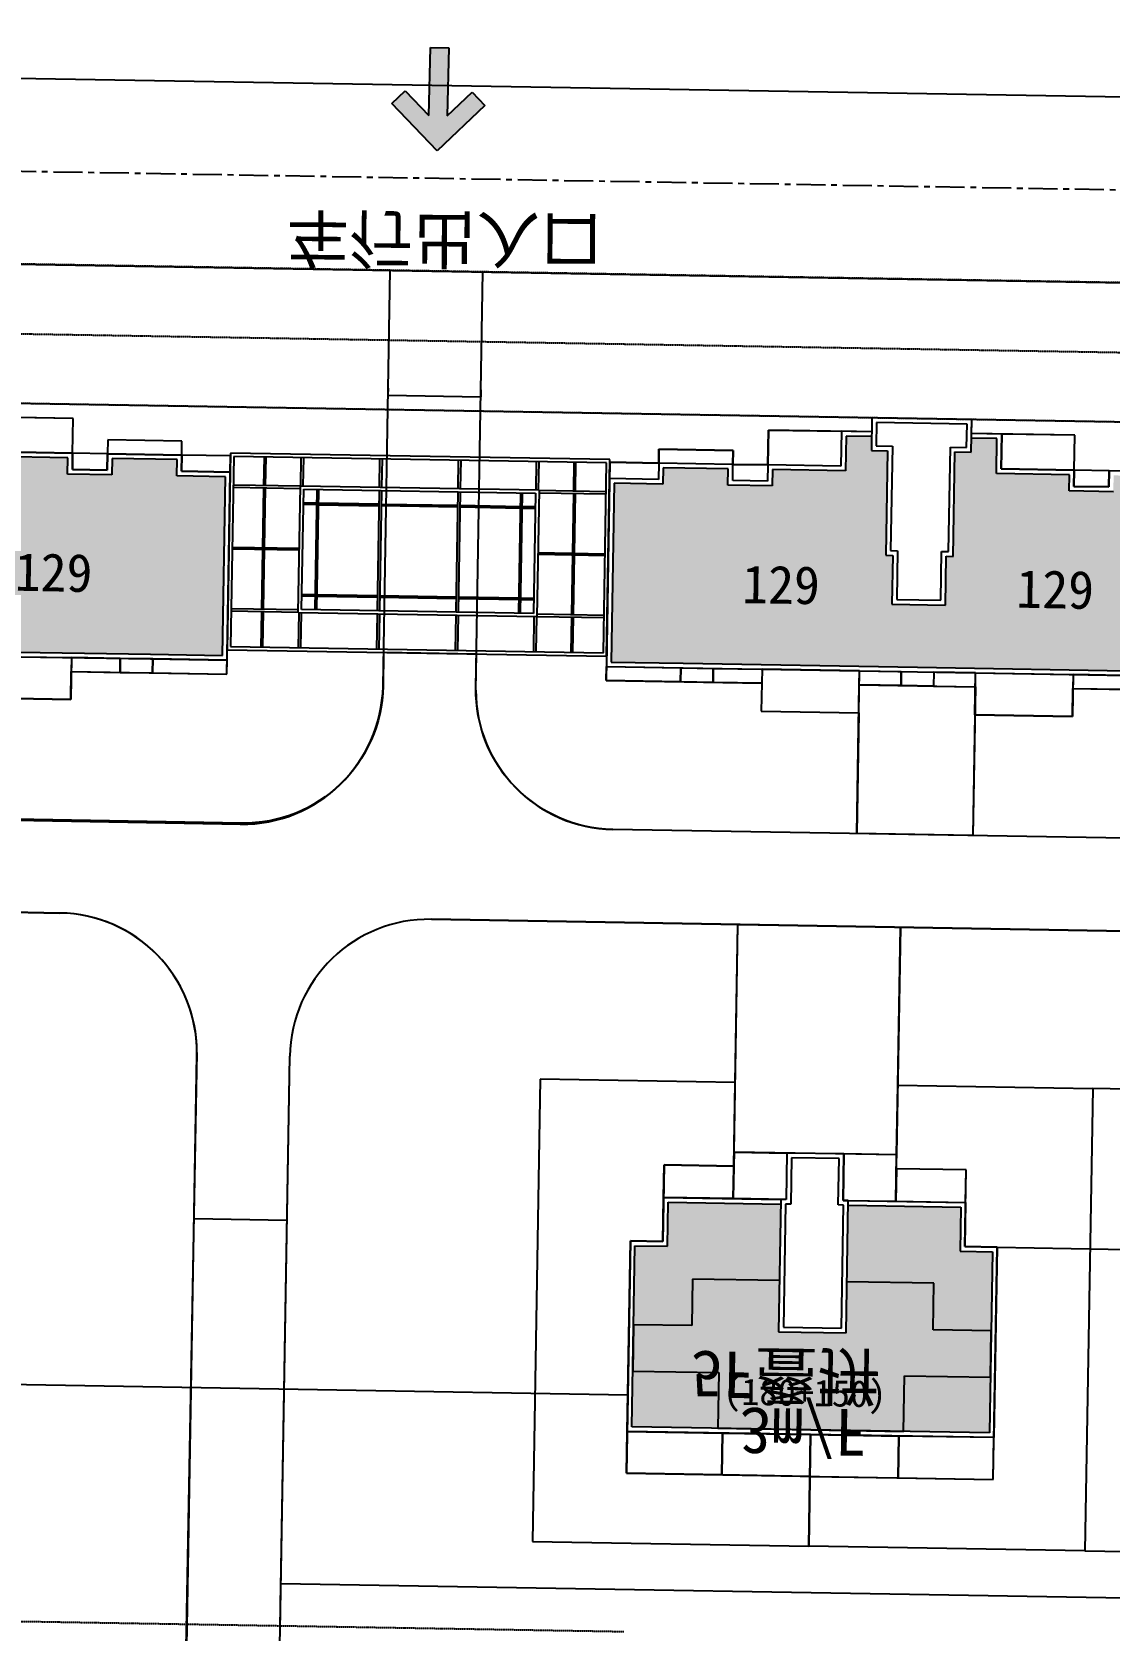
# Model space of a CAD drawing. Header units: millimetres. Extents: x -439850 to 1095597, y 3556331 to 4116172.
# Drawn here: x 638192 to 684581, y 3875891 to 3944681 of the extents above; entities that cross this region are included whole.
import ezdxf
from ezdxf.enums import TextEntityAlignment as Align

# ---------------------------------------------------------------- set-up
doc = ezdxf.new("R2010")
doc.units = ezdxf.units.MM
doc.header["$LTSCALE"] = 1000
doc.header["$MEASUREMENT"] = 0
doc.linetypes.add('CENTER', pattern=[2, 1.25, -0.25, 0.25, -0.25])
doc.linetypes.add('DASHED', pattern=[0.75, 0.5, -0.25])
for name, color, linetype in [('0总图道路侧石线铺装轮廓线 台阶 转折线 剖面图面层', 4, 'Continuous'), ('14中心线', 1, 'CENTER'), ('14道路红线', 7, 'Continuous'), ('18标注', 7, 'Continuous'), ('19图框', 7, 'Continuous'), ('DC调整', 1, 'Continuous'), ('TG_SUNBUILD', 41, 'Continuous'), ('地库线', 7, 'Continuous'), ('建筑外轮廓线', 6, 'Continuous'), ('文字', 7, 'Continuous'), ('红线按路', 200, 'Continuous'), ('道路', 7, 'Continuous'), ('铺装', 6, 'Continuous')]:
    doc.layers.add(name, color=color, linetype=linetype)
doc.styles.add('-黑体', font='simhei.ttf')
doc.styles.add('ST', font='', dxfattribs={"width": 0.75})
doc.styles.add('坐标标注', font='times.ttf', dxfattribs={"width": 0.75})
doc.styles.add('样式 1', font='simhei.ttf')
doc.styles.get('ST').set_extended_font_data('NSimSun')

msp = doc.modelspace()

# ---------------------------------------------------------------- hatches: boundary and pattern name
at = {"ltscale": 0.02, "extrusion": (0, 0, -1)}
h = msp.add_hatch(color=121, dxfattribs=at)
h.dxf.hatch_style = 1
h.paths.add_polyline_path([(-646529, 3925538), (-644429, 3925574), (-644441, 3926273), (-641641, 3926321), (-641629, 3925621), (-639730, 3925653), (-639742, 3926353), (-636592, 3926406), (-636617, 3927906), (-635518, 3927924), (-635507, 3927325), (-634807, 3927336), (-634731, 3922837), (-634431, 3922842), (-634396, 3920742), (-632096, 3920781), (-632132, 3922881), (-631832, 3922886), (-631908, 3927385), (-631208, 3927397), (-631218, 3927997), (-630118, 3928016), (-630093, 3926516), (-626943, 3926569), (-626932, 3925869), (-625032, 3925901), (-625044, 3926601), (-622244, 3926649), (-622232, 3925949), (-620133, 3925984), (-620002, 3918285), (-623102, 3918233), (-633201, 3918062), (-643299, 3917892), (-646399, 3917839)])
h.paths.add_polyline_path([(-636931, 3920236), (-641274, 3920154), (-641320, 3922583), (-636977, 3922665)], flags=24)
h.paths.add_polyline_path([(-625128, 3920427), (-629472, 3920362), (-629509, 3922791), (-625165, 3922856)], flags=24)
h = msp.add_hatch(color=121, dxfattribs=at)
h.dxf.hatch_style = 1
h.paths.add_polyline_path([(-689665, 3924809), (-687566, 3924844), (-687578, 3925544), (-684778, 3925592), (-684766, 3924892), (-682866, 3924924), (-682878, 3925624), (-679729, 3925677), (-679754, 3927177), (-678654, 3927195), (-678644, 3926595), (-677944, 3926607), (-677868, 3922108), (-677568, 3922113), (-677533, 3920013), (-675233, 3920052), (-675268, 3922152), (-674968, 3922157), (-675045, 3926656), (-674345, 3926668), (-674355, 3927268), (-673255, 3927287), (-673230, 3925787), (-670080, 3925840), (-670068, 3925140), (-668168, 3925172), (-668180, 3925872), (-665381, 3925920), (-665369, 3925220), (-663269, 3925255), (-663139, 3917556), (-666239, 3917504), (-676337, 3917333), (-686436, 3917162), (-689535, 3917110)])
h.paths.add_polyline_path([(-680067, 3919507), (-684411, 3919425), (-684457, 3921854), (-680113, 3921936)], flags=24)
h.paths.add_polyline_path([(-668265, 3919698), (-672609, 3919633), (-672645, 3922062), (-668301, 3922127)], flags=24)
h = msp.add_hatch(color=211, dxfattribs=at)
h.dxf.hatch_style = 1
h.paths.add_polyline_path([(-677038, 3890817), (-677004, 3888818), (-679504, 3888776), (-679562, 3892175), (-678162, 3892199), (-678194, 3894098), (-673345, 3894180), (-673289, 3890881)])
h.paths.add_polyline_path([(-670389, 3890930), (-670445, 3894229), (-665596, 3894311), (-665564, 3892412), (-664164, 3892435), (-664106, 3889036), (-666606, 3888994), (-666640, 3890993)])
h.paths.add_polyline_path([(-670389, 3890930), (-666640, 3890993), (-666606, 3888994), (-664106, 3889036), (-664072, 3887036), (-667772, 3886974), (-667731, 3884574), (-675730, 3884439), (-675771, 3886838), (-679470, 3886776), (-679504, 3888776), (-677004, 3888818), (-677038, 3890817), (-673289, 3890881), (-673252, 3888681), (-670352, 3888730)])
h.paths.add_polyline_path([(-675730, 3884439), (-679430, 3884376), (-679470, 3886776), (-675771, 3886838)], flags=17)
h.paths.add_polyline_path([(-667772, 3886974), (-664072, 3887036), (-664032, 3884636), (-667731, 3884574)], flags=17)
h.paths.add_polyline_path([(-667596, 3885126), (-675723, 3884988), (-675759, 3887105), (-667632, 3887242)], flags=25)
at = {"layer": '19图框', "linetype": 'Continuous'}
msp.add_hatch(color=256, dxfattribs=at).paths.add_polyline_path([(657681, 3941515), (657135, 3942087), (656067, 3941065), (656132, 3943993), (655341, 3944010), (655277, 3941083), (654255, 3942150), (653684, 3941603), (655638, 3939561)])

# ---------------------------------------------------------------- linework, layer by layer
for p, q in [((653525, 3929048), (653523, 3929048)), ((653524, 3929049), (653524, 3929047)), ((657523, 3928980), (657525, 3928980)), ((657524, 3928979), (657524, 3928981)), ((645178, 3893603), (645176, 3893603)), ((645177, 3893604), (645177, 3893602)), ((649175, 3893535), (649177, 3893535)), ((649176, 3893534), (649176, 3893536)), ((679766, 3892372), (679764, 3892372)), ((679765, 3892373), (679765, 3892371)), ((663854, 3886017), (663856, 3886017)), ((663855, 3886016), (663855, 3886018))]:
    msp.add_line(p, q)
at = {"color": 76, "ltscale": 0.02, "extrusion": (0, 0, -1)}
for p, q in [((660084, 3899605), (659748, 3879708)), ((668483, 3899463), (660084, 3899605)), ((668422, 3895864), (668483, 3899463)), ((675421, 3895745), (675482, 3899345)), ((675431, 3896345), (675482, 3899345)), ((675482, 3899345), (683881, 3899203)), ((683881, 3899203), (683545, 3879306)), ((683881, 3899203), (683545, 3879306)), ((692280, 3899061), (683881, 3899203)), ((665367, 3892615), (665423, 3895914)), ((665423, 3895914), (668422, 3895864)), ((678421, 3895695), (675421, 3895745)), ((678365, 3892395), (678421, 3895695)), ((663798, 3882640), (663967, 3892639)), ((663967, 3892639), (665367, 3892615)), ((679765, 3892372), (678365, 3892395)), ((679596, 3882373), (679765, 3892372)), ((667928, 3884371), (667898, 3882571)), ((671727, 3884306), (667928, 3884371)), ((671646, 3879507), (671727, 3884306)), ((671646, 3879507), (671727, 3884306)), ((671727, 3884306), (671646, 3879507)), ((671727, 3884306), (675527, 3884242)), ((675527, 3884242), (675496, 3882442)), ((667898, 3882571), (663798, 3882640)), ((675496, 3882442), (679596, 3882373)), ((659748, 3879708), (671646, 3879507)), ((683545, 3879306), (671646, 3879507)), ((683545, 3879306), (695443, 3879105))]:
    msp.add_line(p, q, dxfattribs=at)
for points in [[(653525, 3929048, 0.25, 0.25, 0), (653524, 3929047, 0, 0, 0)], [(657523, 3928980, 0.25, 0.25, 0), (657524, 3928980, 0, 0, 0)], [(645177, 3893603, 0.25, 0.25, 0), (645176, 3893603, 0, 0, 0)], [(649176, 3893535, 0.25, 0.25, 0), (649177, 3893536, 0, 0, 0)], [(679765, 3892372, 0.25, 0.25, 0), (679764, 3892371, 0, 0, 0)], [(663855, 3886016, 0.25, 0.25, 0), (663856, 3886017, 0, 0, 0)]]:
    msp.add_lwpolyline(points, format="xyseb")
at = {"layer": '0总图道路侧石线铺装轮廓线 台阶 转折线 剖面图面层', "extrusion": (0, 0, -1)}
for p, q in [((646746, 3926549), (646603, 3918086)), ((663086, 3926272), (646746, 3926549)), ((646886, 3926403), (646748, 3918226)), ((662941, 3926132), (646886, 3926403)), ((648185, 3925150), (648206, 3926381)), ((648257, 3925149), (648278, 3926380)), ((649773, 3925141), (649794, 3926354)), ((649880, 3925139), (649901, 3926352)), ((653165, 3926297), (653145, 3925084)), ((653273, 3926295), (653252, 3925082)), ((656555, 3926240), (656534, 3925027)), ((656662, 3926238), (656641, 3925025)), ((659906, 3924970), (659926, 3926183)), ((660013, 3924968), (660033, 3926181)), ((661529, 3924925), (661550, 3926156)), ((661600, 3924923), (661621, 3926154)), ((662803, 3917955), (662941, 3926132)), ((662943, 3917810), (663086, 3926272)), ((649755, 3925124), (646865, 3925172)), ((649753, 3925017), (646864, 3925065)), ((648140, 3922471), (648184, 3925043)), ((648212, 3922470), (648255, 3925042)), ((650467, 3924987), (650379, 3919806)), ((650538, 3924986), (650451, 3919805)), ((653143, 3924941), (653055, 3919761)), ((653250, 3924940), (653162, 3919759)), ((656532, 3924884), (656444, 3919704)), ((656639, 3924882), (656551, 3919702)), ((659156, 3919658), (659243, 3924838)), ((659227, 3919657), (659315, 3924837)), ((660029, 3924843), (662919, 3924794)), ((660030, 3924950), (662920, 3924901)), ((661484, 3922245), (661527, 3924818)), ((661555, 3922244), (661599, 3924816)), ((650456, 3924323), (649885, 3924333)), ((650457, 3924394), (649886, 3924404)), ((653131, 3924278), (650527, 3924322)), ((650527, 3924322), (653131, 3924278)), ((653133, 3924349), (650528, 3924393)), ((656521, 3924221), (653238, 3924276)), ((656522, 3924292), (653240, 3924347)), ((659232, 3924175), (656628, 3924219)), ((659233, 3924246), (656629, 3924290)), ((659874, 3924164), (659304, 3924174)), ((659876, 3924235), (659305, 3924245)), ((649709, 3922373), (646819, 3922422)), ((649709, 3922373), (646819, 3922422)), ((649710, 3922444), (646820, 3922493)), ((648095, 3919827), (648139, 3922399)), ((648167, 3919826), (648210, 3922398)), ((659984, 3922199), (662874, 3922150)), ((659984, 3922199), (662874, 3922150)), ((659985, 3922271), (662875, 3922222)), ((661439, 3919602), (661482, 3922174)), ((661510, 3919600), (661554, 3922173)), ((649818, 3920408), (650389, 3920399)), ((649820, 3920480), (650390, 3920470)), ((650461, 3920397), (653065, 3920353)), ((650462, 3920469), (653066, 3920425)), ((653172, 3920352), (656454, 3920296)), ((653173, 3920423), (656456, 3920367)), ((656563, 3920366), (659167, 3920322)), ((659238, 3920320), (659809, 3920311)), ((649664, 3919693), (646774, 3919742)), ((649665, 3919801), (646775, 3919849)), ((648068, 3918204), (648094, 3919720)), ((648139, 3918203), (648165, 3919719)), ((649681, 3919675), (649656, 3918177)), ((649788, 3919674), (649763, 3918175)), ((656561, 3920294), (659166, 3920250)), ((659237, 3920249), (659808, 3920239)), ((659941, 3919627), (662830, 3919578)), ((653053, 3919618), (653027, 3918120)), ((653160, 3919617), (653134, 3918118)), ((656442, 3919561), (656417, 3918063)), ((656549, 3919559), (656524, 3918061)), ((659814, 3919504), (659788, 3918006)), ((659921, 3919502), (659895, 3918004)), ((659939, 3919520), (662829, 3919471)), ((661412, 3917978), (661437, 3919494)), ((661483, 3917977), (661509, 3919493)), ((646603, 3918086), (662943, 3917810)), ((646748, 3918226), (662803, 3917955))]:
    msp.add_line(p, q, dxfattribs=at)
at = {"layer": '0总图道路侧石线铺装轮廓线 台阶 转折线 剖面图面层', "color": 2, "extrusion": (0, 0, -1)}
for p, q in [((649663, 3919676), (649756, 3925141)), ((649756, 3925141), (660031, 3924968)), ((649808, 3919816), (649896, 3924996)), ((649896, 3924996), (659886, 3924828)), ((659886, 3924828), (659798, 3919647)), ((660031, 3924968), (659938, 3919502)), ((659938, 3919502), (649663, 3919676)), ((659798, 3919647), (649808, 3919816))]:
    msp.add_line(p, q, dxfattribs=at)
at = {"layer": '14中心线', "extrusion": (0, 0, -1)}
msp.add_line((501138, 3940997), (866243, 3934826), dxfattribs=at)
at = {"layer": '14道路红线', "extrusion": (0, 0, -1)}
for p, q in [((519909, 3944681), (847291, 3939147)), ((511958, 3936814), (847200, 3931148))]:
    msp.add_line(p, q, dxfattribs=at)
at = {"layer": '18标注', "color": 3, "ltscale": 0.02}
for p, q in [((653529, 3929342), (653524, 3929047)), ((657529, 3929274), (657524, 3928980)), ((653525, 3929048), (657523, 3928980)), ((645177, 3893603), (649176, 3893535)), ((679765, 3892372), (687763, 3892236)), ((663920, 3889846), (663855, 3886016)), ((637120, 3886469), (663855, 3886017))]:
    msp.add_line(p, q, dxfattribs=at)
at = {"layer": '19图框'}
for p, q in [((655289, 3941083), (655354, 3944010)), ((655354, 3944010), (656144, 3943992)), ((656144, 3943992), (656080, 3941065)), ((653696, 3941603), (654268, 3942150)), ((654268, 3942150), (655289, 3941083)), ((656080, 3941065), (657147, 3942086)), ((657147, 3942086), (657694, 3941515)), ((655651, 3939560), (653696, 3941603)), ((657694, 3941515), (655651, 3939560))]:
    msp.add_line(p, q, dxfattribs=at)
at = {"layer": '19图框', "color": 6, "ltscale": 0.3}
msp.add_line((831096, 3925419), (568673, 3929854), dxfattribs=at)
at = {"layer": 'TG_SUNBUILD', "color": 145}
for p, q in [((639970, 3928049), (635521, 3928124)), ((639945, 3926549), (639970, 3928049)), ((674368, 3928068), (674358, 3927468)), ((678668, 3927995), (674368, 3928068)), ((678658, 3927395), (678668, 3927995)), ((669909, 3927543), (669883, 3926043)), ((674358, 3927468), (669909, 3927543)), ((683107, 3927320), (678658, 3927395)), ((683082, 3925820), (683107, 3927320)), ((641445, 3926524), (639945, 3926549)), ((641455, 3927124), (641445, 3926524)), ((644654, 3927070), (641455, 3927124)), ((644644, 3926470), (644654, 3927070)), ((665194, 3926723), (665184, 3926123)), ((668394, 3926669), (665194, 3926723)), ((668384, 3926069), (668394, 3926669)), ((646744, 3926435), (644644, 3926470)), ((646585, 3917036), (646744, 3926435)), ((663084, 3926158), (662926, 3916760)), ((665184, 3926123), (663084, 3926158)), ((669883, 3926043), (668384, 3926069)), ((684581, 3925795), (683082, 3925820)), ((639866, 3915949), (639886, 3917149)), ((639886, 3917149), (646585, 3917036)), ((662926, 3916760), (669625, 3916646)), ((669625, 3916646), (669604, 3915447)), ((673804, 3915376), (673824, 3916575)), ((673824, 3916575), (678823, 3916491)), ((678823, 3916491), (678803, 3915291)), ((683002, 3915220), (683023, 3916420)), ((683023, 3916420), (689722, 3916307)), ((635666, 3916020), (639866, 3915949)), ((669604, 3915447), (673804, 3915376)), ((678803, 3915291), (683002, 3915220)), ((668432, 3896464), (668422, 3895864)), ((675431, 3896345), (668432, 3896464)), ((675421, 3895745), (675431, 3896345)), ((665423, 3895914), (665367, 3892615)), ((668422, 3895864), (665423, 3895914)), ((678421, 3895695), (675421, 3895745)), ((678365, 3892395), (678421, 3895695)), ((663967, 3892639), (663798, 3882640)), ((665367, 3892615), (663967, 3892639)), ((679765, 3892372), (678365, 3892395)), ((679596, 3882373), (679765, 3892372)), ((663798, 3882640), (679596, 3882373))]:
    msp.add_line(p, q, dxfattribs=at)
at = {"layer": '地库线', "color": 5, "linetype": 'DASHED', "ltscale": 0.005}
for p, q in [((659565, 3928318), (568673, 3929854)), ((831096, 3925419), (659565, 3928318)), ((542626, 3877873), (651328, 3876036)), ((651328, 3876036), (651328, 3876036)), ((651328, 3876036), (663683, 3875827))]:
    msp.add_line(p, q, dxfattribs=at)
at = {"layer": '建筑外轮廓线', "color": 8, "extrusion": (0, 0, -1)}
for p, q in [((639970, 3928049), (636821, 3928102)), ((639945, 3926549), (639970, 3928049)), ((669883, 3926043), (669909, 3927543)), ((669909, 3927543), (673058, 3927490)), ((673058, 3927490), (673033, 3925990)), ((673255, 3927287), (673230, 3925787)), ((674355, 3927268), (673255, 3927287)), ((674565, 3927865), (674548, 3926865)), ((678464, 3927799), (674565, 3927865)), ((678447, 3926799), (678464, 3927799)), ((679754, 3927177), (678654, 3927195)), ((679957, 3927373), (679932, 3925874)), ((683107, 3927320), (679957, 3927373)), ((683082, 3925820), (683107, 3927320)), ((636795, 3926603), (639945, 3926549)), ((639945, 3926549), (639933, 3925850)), ((641445, 3926524), (639945, 3926549)), ((641433, 3925824), (641445, 3926524)), ((641455, 3927124), (641445, 3926524)), ((641445, 3926524), (644644, 3926470)), ((644654, 3927070), (641455, 3927124)), ((644644, 3926470), (644654, 3927070)), ((665184, 3926123), (665194, 3926723)), ((665194, 3926723), (668394, 3926669)), ((668394, 3926669), (668384, 3926069)), ((674548, 3926865), (675248, 3926853)), ((675248, 3926853), (675172, 3922354)), ((677671, 3922311), (677748, 3926811)), ((677748, 3926811), (678447, 3926799)), ((679729, 3925677), (679754, 3927177)), ((639742, 3926353), (636592, 3926406)), ((639730, 3925653), (639742, 3926353)), ((639933, 3925850), (641433, 3925824)), ((641641, 3926321), (641629, 3925621)), ((644441, 3926273), (641641, 3926321)), ((644429, 3925574), (644441, 3926273)), ((644644, 3926470), (644632, 3925770)), ((646744, 3926435), (644644, 3926470)), ((646732, 3925735), (646744, 3926435)), ((663073, 3925458), (663084, 3926158)), ((663084, 3926158), (665184, 3926123)), ((665184, 3926123), (665172, 3925423)), ((668384, 3926069), (665184, 3926123)), ((665381, 3925920), (665369, 3925220)), ((668180, 3925872), (665381, 3925920)), ((668168, 3925172), (668180, 3925872)), ((668372, 3925369), (668384, 3926069)), ((668384, 3926069), (669883, 3926043)), ((669883, 3926043), (669872, 3925344)), ((673033, 3925990), (669883, 3926043)), ((670080, 3925840), (670068, 3925140)), ((673230, 3925787), (670080, 3925840)), ((679932, 3925874), (683082, 3925820)), ((683082, 3925820), (683070, 3925120)), ((684581, 3925795), (683082, 3925820)), ((641629, 3925621), (639730, 3925653)), ((646529, 3925538), (644429, 3925574)), ((644632, 3925770), (646732, 3925735)), ((646399, 3917839), (646529, 3925538)), ((665172, 3925423), (663073, 3925458)), ((663269, 3925255), (663139, 3917556)), ((665369, 3925220), (663269, 3925255)), ((670068, 3925140), (668168, 3925172)), ((669872, 3925344), (668372, 3925369)), ((682878, 3925624), (679729, 3925677)), ((682866, 3924924), (682878, 3925624)), ((684569, 3925095), (684581, 3925795)), ((684766, 3924892), (682866, 3924924)), ((683070, 3925120), (684569, 3925095)), ((675172, 3922354), (675472, 3922348)), ((675472, 3922348), (675436, 3920249)), ((677336, 3920217), (677372, 3922316)), ((677372, 3922316), (677671, 3922311)), ((675436, 3920249), (677336, 3920217)), ((633201, 3918062), (643299, 3917892)), ((635697, 3917820), (639896, 3917749)), ((639896, 3917749), (639866, 3915949)), ((639896, 3917749), (639886, 3917149)), ((641996, 3917714), (639896, 3917749)), ((641986, 3917114), (641996, 3917714)), ((641996, 3917714), (641986, 3917114)), ((643396, 3917690), (641996, 3917714)), ((643299, 3917892), (646399, 3917839)), ((643386, 3917090), (643396, 3917690)), ((643396, 3917690), (643386, 3917090)), ((646595, 3917636), (643396, 3917690)), ((646585, 3917036), (646595, 3917636)), ((663139, 3917556), (666239, 3917504)), ((639886, 3917149), (641986, 3917114)), ((641986, 3917114), (643386, 3917090)), ((643386, 3917090), (646585, 3917036)), ((662926, 3916760), (662936, 3917360)), ((662936, 3917360), (666135, 3917306)), ((666125, 3916706), (666135, 3917306)), ((666135, 3917306), (666125, 3916706)), ((666135, 3917306), (667535, 3917282)), ((666239, 3917504), (676337, 3917333)), ((667525, 3916682), (667535, 3917282)), ((667535, 3917282), (667525, 3916682)), ((667535, 3917282), (669635, 3917246)), ((669635, 3917246), (669604, 3915447)), ((669635, 3917246), (669625, 3916646)), ((673834, 3917175), (669635, 3917246)), ((673804, 3915376), (673834, 3917175)), ((673824, 3916575), (673834, 3917175)), ((673834, 3917175), (675634, 3917145)), ((675624, 3916545), (675634, 3917145)), ((675634, 3917145), (675624, 3916545)), ((675634, 3917145), (677034, 3917121)), ((676337, 3917333), (686436, 3917162)), ((677034, 3917121), (677024, 3916521)), ((677034, 3917121), (677024, 3916521)), ((678833, 3917091), (677034, 3917121)), ((678803, 3915291), (678833, 3917091)), ((678823, 3916491), (678833, 3917091)), ((678833, 3917091), (683033, 3917020)), ((683033, 3917020), (683002, 3915220)), ((683033, 3917020), (683023, 3916420)), ((685133, 3916984), (683033, 3917020)), ((666125, 3916706), (662926, 3916760)), ((667525, 3916682), (666125, 3916706)), ((669625, 3916646), (667525, 3916682)), ((675624, 3916545), (673824, 3916575)), ((677024, 3916521), (675624, 3916545)), ((677024, 3916521), (678823, 3916491)), ((683023, 3916420), (685122, 3916385)), ((639866, 3915949), (635666, 3916020)), ((669604, 3915447), (673804, 3915376)), ((683002, 3915220), (678803, 3915291)), ((668399, 3894464), (668432, 3896464)), ((668432, 3896464), (670707, 3896425)), ((670707, 3896425), (670673, 3894426)), ((673157, 3896384), (673123, 3894384)), ((675431, 3896345), (673157, 3896384)), ((675398, 3894346), (675431, 3896345)), ((665399, 3894515), (665423, 3895914)), ((665423, 3895914), (668422, 3895864)), ((668422, 3895864), (668399, 3894464)), ((670904, 3896222), (670870, 3894222)), ((672953, 3896187), (670904, 3896222)), ((672920, 3894188), (672953, 3896187)), ((675421, 3895745), (675398, 3894346)), ((678421, 3895695), (675421, 3895745)), ((678397, 3894295), (678421, 3895695)), ((668399, 3894464), (665399, 3894515)), ((665564, 3892412), (665596, 3894311)), ((665596, 3894311), (670445, 3894229)), ((670673, 3894426), (668399, 3894464)), ((670645, 3894226), (670555, 3888927)), ((670870, 3894222), (670645, 3894226)), ((673145, 3894184), (672920, 3894188)), ((673055, 3888885), (673145, 3894184)), ((673123, 3894384), (675398, 3894346)), ((673345, 3894180), (678194, 3894098)), ((675398, 3894346), (678397, 3894295)), ((678194, 3894098), (678162, 3892199)), ((664032, 3884636), (664164, 3892435)), ((664164, 3892435), (665564, 3892412)), ((678162, 3892199), (679562, 3892175)), ((679562, 3892175), (679430, 3884376)), ((666640, 3890993), (666606, 3888994)), ((670389, 3890930), (666640, 3890993)), ((677038, 3890817), (673289, 3890881)), ((677004, 3888818), (677038, 3890817)), ((664106, 3889036), (664072, 3887036)), ((666606, 3888994), (664106, 3889036)), ((670555, 3888927), (673055, 3888885)), ((679504, 3888776), (677004, 3888818)), ((679470, 3886776), (679504, 3888776)), ((664072, 3887036), (667772, 3886974)), ((667772, 3886974), (667731, 3884574)), ((675730, 3884439), (675771, 3886838)), ((675771, 3886838), (679470, 3886776)), ((671731, 3884506), (664032, 3884636)), ((667731, 3884574), (675730, 3884439)), ((663798, 3882640), (663829, 3884440)), ((663829, 3884440), (667928, 3884371)), ((667898, 3882571), (667928, 3884371)), ((667928, 3884371), (667898, 3882571)), ((667928, 3884371), (671727, 3884306)), ((671727, 3884306), (671697, 3882507)), ((671727, 3884306), (671697, 3882507)), ((675527, 3884242), (671727, 3884306)), ((679430, 3884376), (671731, 3884506)), ((675496, 3882442), (675527, 3884242)), ((675527, 3884242), (675496, 3882442)), ((679626, 3884173), (675527, 3884242)), ((679596, 3882373), (679626, 3884173)), ((667898, 3882571), (663798, 3882640)), ((671697, 3882507), (667898, 3882571)), ((671697, 3882507), (675496, 3882442)), ((675496, 3882442), (679596, 3882373))]:
    msp.add_line(p, q, dxfattribs=at)
at = {"layer": '建筑外轮廓线', "color": 6, "extrusion": (0, 0, -1)}
for p, q in [((674368, 3928068), (674345, 3926668)), ((674368, 3928068), (674358, 3927468)), ((676518, 3928032), (674368, 3928068)), ((678668, 3927995), (674368, 3928068)), ((678668, 3927995), (676518, 3928032)), ((678644, 3926595), (678668, 3927995)), ((678658, 3927395), (678668, 3927995)), ((673058, 3927490), (673033, 3925990)), ((674358, 3927468), (673058, 3927490)), ((679957, 3927373), (678658, 3927395)), ((679932, 3925874), (679957, 3927373)), ((639945, 3926549), (636795, 3926603)), ((639933, 3925850), (639945, 3926549)), ((641445, 3926524), (641433, 3925824)), ((644644, 3926470), (641445, 3926524)), ((674345, 3926668), (675045, 3926656)), ((675045, 3926656), (674968, 3922157)), ((677868, 3922108), (677944, 3926607)), ((677944, 3926607), (678644, 3926595)), ((641433, 3925824), (639933, 3925850)), ((644632, 3925770), (644644, 3926470)), ((665184, 3926123), (665172, 3925423)), ((668384, 3926069), (665184, 3926123)), ((668372, 3925369), (668384, 3926069)), ((669883, 3926043), (669872, 3925344)), ((673033, 3925990), (669883, 3926043)), ((683082, 3925820), (679932, 3925874)), ((683070, 3925120), (683082, 3925820)), ((646732, 3925735), (644632, 3925770)), ((646595, 3917636), (646732, 3925735)), ((663073, 3925458), (662936, 3917360)), ((665172, 3925423), (663073, 3925458)), ((669872, 3925344), (668372, 3925369)), ((684581, 3925795), (684569, 3925095)), ((687781, 3925741), (684581, 3925795)), ((684569, 3925095), (683070, 3925120)), ((674968, 3922157), (675268, 3922152)), ((675268, 3922152), (675233, 3920052)), ((677533, 3920013), (677568, 3922113)), ((677568, 3922113), (677868, 3922108)), ((675233, 3920052), (677533, 3920013)), ((633197, 3917862), (643296, 3917692)), ((643296, 3917692), (646595, 3917636)), ((662936, 3917360), (666235, 3917304)), ((666235, 3917304), (676334, 3917133)), ((676334, 3917133), (686432, 3916962)), ((670707, 3896425), (670673, 3894426)), ((673157, 3896384), (670707, 3896425)), ((673123, 3894384), (673157, 3896384)), ((665367, 3892615), (665399, 3894515)), ((665399, 3894515), (670448, 3894429)), ((670448, 3894429), (670352, 3888730)), ((670673, 3894426), (670448, 3894429)), ((673348, 3894380), (673123, 3894384)), ((673252, 3888681), (673348, 3894380)), ((673348, 3894380), (678397, 3894295)), ((678397, 3894295), (678365, 3892395)), ((663829, 3884440), (663967, 3892639)), ((663967, 3892639), (665367, 3892615)), ((678365, 3892395), (679765, 3892372)), ((679765, 3892372), (679626, 3884173)), ((670352, 3888730), (673252, 3888681)), ((671727, 3884306), (663829, 3884440)), ((679626, 3884173), (671727, 3884306))]:
    msp.add_line(p, q, dxfattribs=at)
at = {"layer": '红线按路', "color": 1, "linetype": 'DASHED', "ltscale": 0.005, "extrusion": (0, 0, -1)}
msp.add_line((847200, 3931148), (548711, 3936193), dxfattribs=at)
at = {"layer": '红线按路', "color": 62, "linetype": 'DASHED', "ltscale": 0.005, "extrusion": (0, 0, -1)}
msp.add_line((546610, 3933228), (841140, 3928250), dxfattribs=at)
at = {"layer": '道路', "color": 145, "ltscale": 0.02, "extrusion": (0, 0, -1)}
for p, q in [((653312, 3916522), (653615, 3934420)), ((657312, 3916455), (657614, 3934352)), ((647212, 3910624), (586826, 3911645)), ((830199, 3907531), (663210, 3910354)), ((639398, 3906756), (586759, 3907646)), ((830071, 3903533), (655396, 3906485)), ((644844, 3873927), (645296, 3900655)), ((648878, 3875891), (649295, 3900588)), ((648912, 3877891), (835379, 3874739))]:
    msp.add_line(p, q, dxfattribs=at)
at = {"layer": '道路', "color": 145, "ltscale": 0.02}
for p, q in [((673804, 3915376), (673716, 3910176)), ((678803, 3915291), (678715, 3910092)), ((668483, 3899463), (668598, 3906262)), ((675482, 3899345), (675597, 3906144))]:
    msp.add_line(p, q, dxfattribs=at)
at = {"layer": '道路', "color": 145, "ltscale": 0.02, "extrusion": (0, 0, -1)}
for centre, start, end in [((-647313, 3916624), 180.96833, 270.96833), ((-663311, 3916353), 270.96833, 0.96833)]:
    msp.add_arc(centre, 6000, start, end, dxfattribs=at)
at = {"layer": '道路', "color": 145, "ltscale": 0.02}
for centre, start, end in [((639297, 3900757), 359.03166, 89.03167), ((655294, 3900486), 89.03167, 179.03166)]:
    msp.add_arc(centre, 6000, start, end, dxfattribs=at)
at = {"layer": '铺装', "ltscale": 0.02}
for p, q in [((653337, 3917972), (653312, 3916522)), ((657336, 3917904), (653337, 3917972)), ((657311, 3916353), (657336, 3917904)), ((673716, 3910176), (673824, 3916575)), ((673824, 3916575), (678823, 3916491)), ((678823, 3916491), (678715, 3910092)), ((647176, 3910570), (586826, 3911645)), ((829932, 3907540), (663210, 3910354)), ((678715, 3910092), (673716, 3910176)), ((586759, 3907646), (639398, 3906756)), ((655396, 3906485), (830071, 3903533)), ((668432, 3896464), (668598, 3906262)), ((668598, 3906262), (675597, 3906144)), ((675597, 3906144), (675431, 3896345)), ((645297, 3900757), (644783, 3873169)), ((648036, 3826098), (649295, 3900588)), ((675431, 3896345), (668432, 3896464)), ((648878, 3875891), (648912, 3877891)), ((648912, 3877891), (734104, 3876451))]:
    msp.add_line(p, q, dxfattribs=at)
for centre, radius, start, end in [((647225, 3916658), 6089, 269.53892, 358.71764), ((663311, 3916353), 6000, 180, 269.03167), ((639297, 3900757), 6000, 360, 89.03167), ((655294, 3900486), 6000, 89.03167, 179.03166)]:
    msp.add_arc(centre, radius, start, end, dxfattribs=at)

# ---------------------------------------------------------------- texts
at = {"layer": '18标注', "color": 3, "style": '坐标标注', "width": 0.75}
for s, rotation, p in [('4000.00', 359.03167, (655522, 3929015)), ('4000.00', 359.03166, (647175, 3893570)), ('8000.00', 359.03167, (683762, 3892305)), ('26739.09', 359.03166, (650486, 3886244))]:
    msp.add_text(s, height=1, rotation=rotation, dxfattribs=at).set_placement(p)
at = {"layer": '19图框', "style": 'ST', "width": 0.75}
msp.add_text('规                                          划                                 支                                 路', height=4045.185, rotation=359.05439, dxfattribs=at).set_placement((542708, 3938330))
at = {"layer": 'DC调整', "color": 3, "extrusion": (0, 0, -1), "style": '样式 1', "text_generation_flag": 4}
msp.add_text('(180+150)', height=1146.9, rotation=180.96833, dxfattribs=at).set_placement((-667957, 3885595))
at = {"layer": '建筑外轮廓线', "color": 3, "extrusion": (0, 0, -1), "style": '样式 1', "text_generation_flag": 4}
for rotation, p in [(181.0815, (-639126, 3921419)), (180.85517, (-670455, 3920889)), (181.0815, (-682262, 3920690))]:
    msp.add_text('129', height=1638.4, rotation=rotation, dxfattribs=at).set_placement(p, align=Align.MIDDLE_CENTER)
at = {"layer": '文字', "ltscale": 0.02, "style": '-黑体', "text_generation_flag": 4}
for s, rotation, p in [('车行出入口', 359.62379, (649148, 3936793)), ('5F叠拼', 359.22341, (666597, 3887903)), ('3m/F', 359.22341, (668698, 3885461))]:
    msp.add_text(s, height=2000, rotation=rotation, dxfattribs=at).set_placement(p)

doc.saveas('drawing.dxf')
